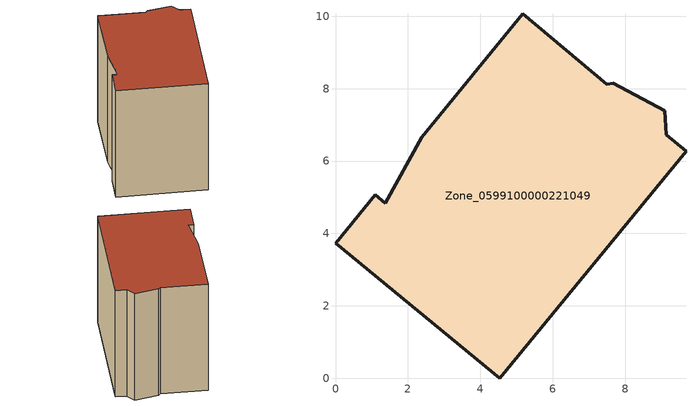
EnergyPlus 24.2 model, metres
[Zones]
Zone_0599100000221049
 floor ground (C_G): 9.13,6.73 9.68,6.27 4.53,0 0,3.73 1.09,5.07 1.37,4.84 2.39,6.66 5.17,10.07 7.49,8.12 7.67,8.15 9.1,7.39 z0
 wall outside (C_F): 0,3.73 4.53,0 9.68,6.27 9.13,6.73 9.1,7.39 7.67,8.15 7.49,8.12 5.17,10.07 2.39,6.66 1.37,4.84 1.09,5.07 0,3.73 z0:8.23
 roof outside (C_R): 2.39,6.66 1.37,4.84 1.09,5.07 0,3.73 4.53,0 9.68,6.27 9.13,6.73 9.1,7.39 7.67,8.15 7.49,8.12 5.17,10.07 z8.23
[BUILDING]
Pand.0599100000221049: North Axis=0; Terrain=City; Loads Convergence Tolerance Value=0.04; Temperature Convergence Tolerance Value=0.4; Solar Distribution=FullExterior; Maximum Number of Warmup Days=25; Minimum Number of Warmup Days=1
[Site:Location]
Rotterdam.The.Hague.AP_ZH_NLD Design_Conditions: Latitude=51.96; Longitude=4.45; Time Zone=1; Elevation=-4.5
[SITE:GROUNDTEMPERATURE:BUILDINGSURFACE]
18, 18, 18, 18, 18, 18, 18, 18, 18, 18, 18, 18
[MATERIAL] Thermal Absorptance=0.9; Solar Absorptance=0.7; Visible Absorptance=0.7
Name | Roughness | Thickness | Conductivity | Density | Specific Heat
G.TC.1946 | MediumSmooth | 0.15 | 1 | 540 | 1210
F.TC.1946 | Rough | 0.3 | 0.857143 | 1920 | 840
R.TC.1946 | MediumRough | 0.2 | 0.909091 | 1500 | 1000
[CONSTRUCTION]
C_G: G.TC.1946
C_F: F.TC.1946
C_R: R.TC.1946
[ZONE]
Zone_0599100000221049: Type=1; Multiplier=1; Ceiling Height=Autocalculate; Volume=Autocalculate; Floor Area=autocalculate; Part of Total Floor Area=Yes
[ZONEINFILTRATION:DESIGNFLOWRATE]
Infil_Zone_0599100000221049: Zone or ZoneList or Space or SpaceList=Zone_0599100000221049; Schedule=AlwaysOn; Design Flow Rate Calculation Method=Flow/Area; Flow Rate per Floor Area=0.003; Constant Term Coefficient=1; Temperature Term Coefficient=0; Velocity Term Coefficient=0; Velocity Squared Term Coefficient=0
[HVACTEMPLATE:ZONE:IDEALLOADSAIRSYSTEM]
Zone_0599100000221049: Maximum Heating Supply Air Temperature=50; Minimum Cooling Supply Air Temperature=13; Maximum Heating Supply Air Humidity Ratio=0.0156; Minimum Cooling Supply Air Humidity Ratio=0.0077; Heating Limit=NoLimit; Cooling Limit=NoLimit; Dehumidification Control Type=ConstantSensibleHeatRatio; Cooling Sensible Heat Ratio=0.7; Dehumidification Setpoint=60; Humidification Control Type=None; Humidification Setpoint=30; Outdoor Air Method=None; Outdoor Air Flow Rate per Person=0.00944; Outdoor Air Flow Rate per Zone Floor Area=0; Outdoor Air Flow Rate per Zone=0; Demand Controlled Ventilation Type=None; Outdoor Air Economizer Type=NoEconomizer; Heat Recovery Type=None; Sensible Heat Recovery Effectiveness=0.7; Latent Heat Recovery Effectiveness=0.65
[ZONECONTROL:THERMOSTAT]
ThermostatControl_Zone_0599100000221049: Zone or ZoneList=Zone_0599100000221049; Control Type Schedule=DualSetpointControlType; Control 1=Thermostat_Zone_0599100000221049; Temperature Difference Between Cutout And Setpoint=0
[THERMOSTATSETPOINT:DUALSETPOINT]
Thermostat_Zone_0599100000221049: Heating Setpoint Temperature Schedule=HeatingSetpoint_Zone_0599100000221049; Cooling Setpoint Temperature Schedule=CoolingSetpoint_Zone_0599100000221049
[SCHEDULE:COMPACT]
HeatingSetpoint_Zone_0599100000221049: Through: 12/31, For: AllDays, Until: 24:00, 21
CoolingSetpoint_Zone_0599100000221049: Through: 12/31, For: AllDays, Until: 24:00, 24
DualSetpointControlType: Through: 12/31, For: AllDays, Until: 24:00, 4
AlwaysOn: Through: 12/31, For: AllDays, Until: 24:00, 1
